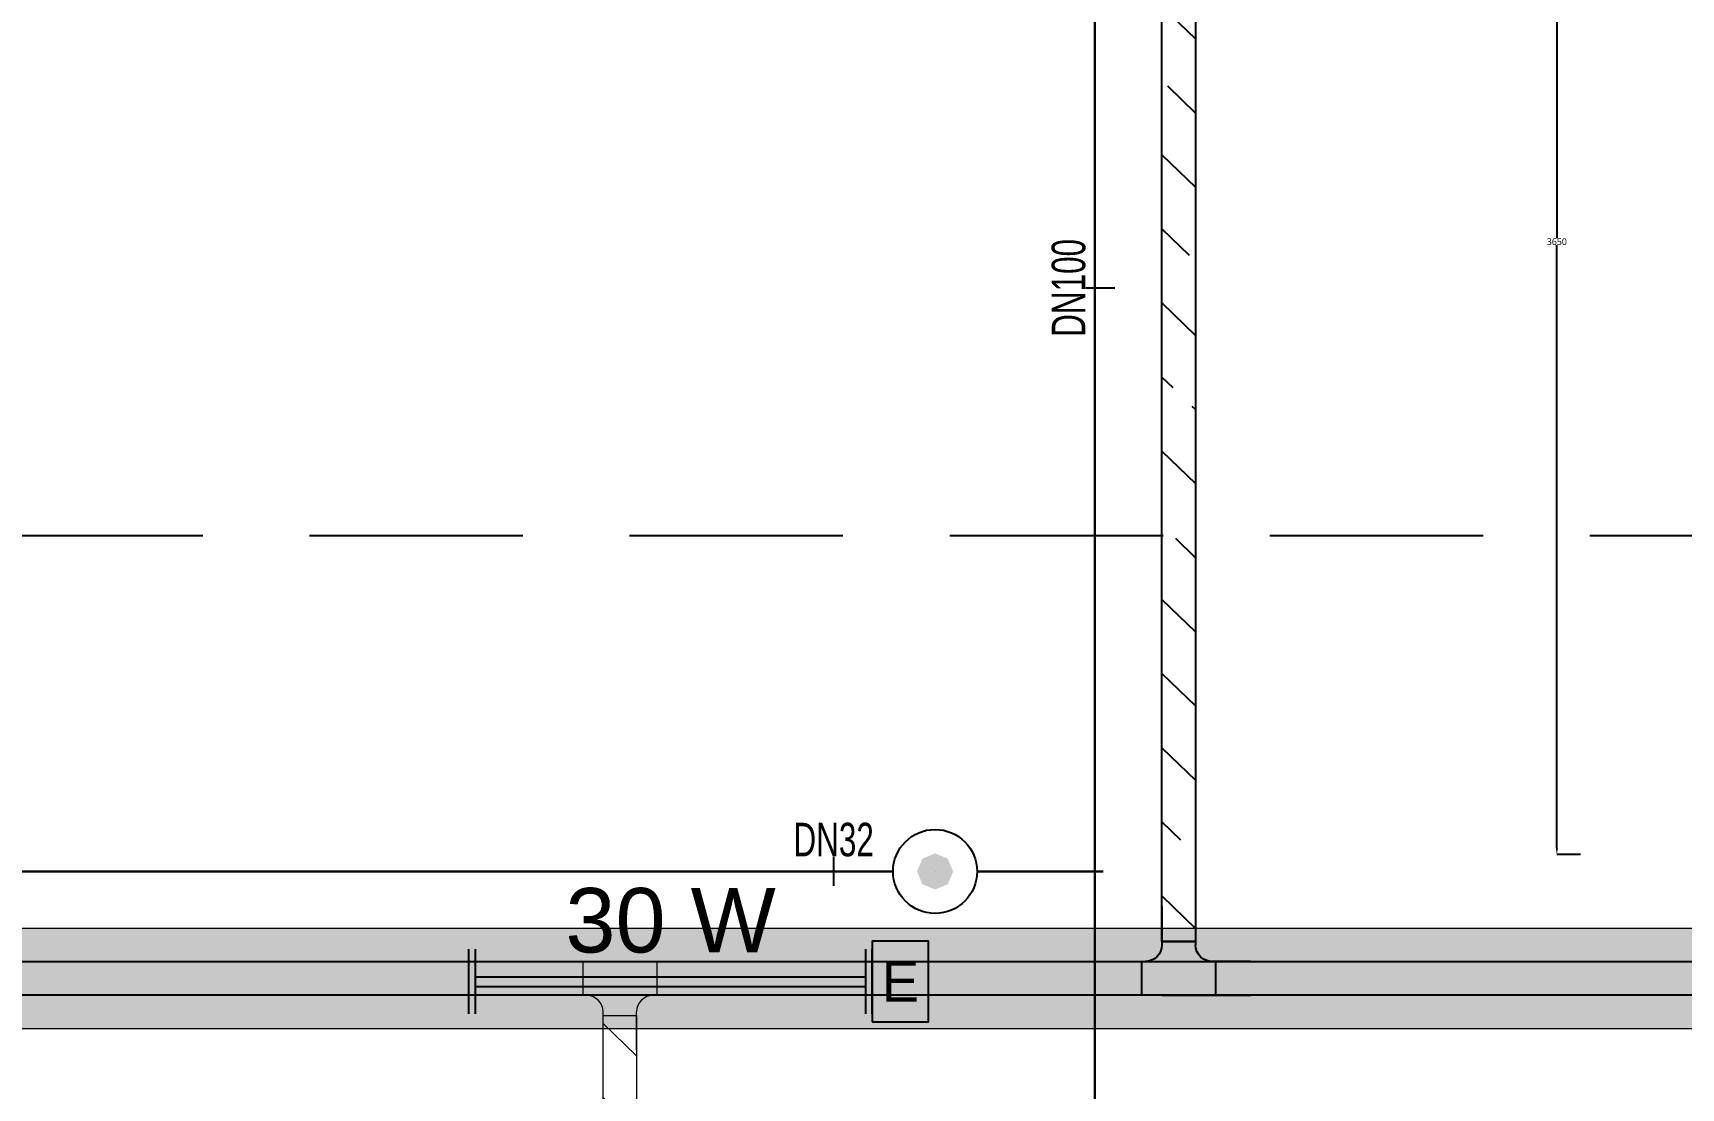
# Model space of a CAD drawing. Header units: millimetres. Extents: x -379292 to 1221486, y 92049 to 447512.
# Drawn here: x -179615 to -174710, y 124174 to 127315 of the extents above; entities that cross this region are included whole.
import ezdxf
from ezdxf.enums import TextEntityAlignment as Align

# ---------------------------------------------------------------- set-up
doc = ezdxf.new("R2010")
doc.units = ezdxf.units.MM
doc.linetypes.add('HIDDEN', pattern=[9.525, 6.35, -3.175])
for name, color, linetype in [('-M-YNGN-BORUID', 7, 'Continuous'), ('-M-YNGN-BORUUZUN', 7, 'Continuous'), ('-M-YNGN-BORUYUK', 7, 'Continuous'), ('-M-YNGN-SPR-YUK', 7, 'Continuous'), ('-M-YNGN-ZON5-CAP-', 7, 'Continuous'), ('-M-YNGN-ZON5-SPR-', 7, 'Continuous'), ('05_SYMBOL', 2, 'Continuous'), ('08_LAMP', 4, 'Continuous'), ('E_CT_ZA', 6, 'Continuous')]:
    doc.layers.add(name, color=color, linetype=linetype)
doc.layers.add('-M-YNGN-SPR-CAPCIZGI', color=188, linetype='Continuous', plot=False)
for name, color, linetype, lineweight in [('-M-YNGN-ZON5', 11, 'SP', 30), ('06_DIM', 8, 'Continuous', 9), ('E_CT_AYDINLATMA', 3, 'Continuous', 9), ('E_CT_KA', 4, 'Continuous', 9)]:
    doc.layers.add(name, color=color, linetype=linetype, lineweight=lineweight)
doc.styles.add('CIZGI', font='tahoma.ttf', dxfattribs={"width": 0.8, "oblique": 20})
doc.styles.add('HCAD', font='HCAD.SHX', dxfattribs={"width": 0.8, "height": 0.2})
doc.styles.add('PIPESIZE', font='hcad.shx', dxfattribs={"width": 0.8})
doc.styles.add('SPR-NOT', font='romans.shx')
doc.styles.get("Standard").update_dxf_attribs({"font": 'segoeuil.ttf'})
doc.styles.add('YAZI-2', font='arial.ttf', dxfattribs={"height": 2})
doc.linetypes.add('SP', pattern='A,2,-0.1,["SP",CIZGI,S=0.14,R=0.2,X=0,Y=-0.07],-0.255', length=2.355)
doc.dimstyles.new('ntr', dxfattribs={"dimtxt": 20, "dimasz": 20, "dimexe": 0.18, "dimexo": 0.0625, "dimgap": 0.09, "dimtad": 0, "dimtih": 1, "dimtoh": 1, "dimdec": 0, "dimzin": 0, "dimdsep": 46, "dimtxsty": 'Standard', "dimcen": 0.09, "dimadec": 0, "dimazin": 0, "dimtfac": 1, "dimtdec": 0, "dimtix": 1, "dimtofl": 0, "dimtmove": 0, "dimatfit": 0, "dimfxl": 1, "dimtolj": 1, "dimtzin": 0, "dimarcsym": 0})

# ---------------------------------------------------------------- blocks, each defined once
blk = doc.blocks.new('OtoParkBodrumKatMimari')
at = {"layer": '05_SYMBOL', "color": 252, "linetype": 'HIDDEN', "ltscale": 100}
blk.add_lwpolyline([(48161.1, 25484.2, 0.179563), (49465.8, 25000), (104855, 25000, 0.215217), (106354.8, 25676.9), (115176.2, 35676.9, 0.645796), (113676.4, 39000), (37847.5, 39000, 0.695543), (36542.8, 35484.2), (48161.1, 25484.2)], format="xyb", dxfattribs=at)
blk = doc.blocks.new('SPRKL100')
at = {"layer": '-M-YNGN-SPR-CAPCIZGI'}
blk.add_line((0, 0.431), (0, -0.431), dxfattribs=at)
at = {"layer": '-M-YNGN-BORUID', "color": 0, "style": 'HCAD', "width": 0.8, "flags": 1}
blk.add_attdef('DIC', text='', height=0.4, dxfattribs=at).set_placement((0, -1.693), align=Align.CENTER)
at = {"layer": '-M-YNGN-BORUUZUN', "color": 0, "style": 'HCAD', "width": 0.7}
blk.add_attdef('BOY', text='', height=0.8, dxfattribs=at).set_placement((0, -1.08), align=Align.CENTER)
at = {"layer": '-M-YNGN-BORUYUK', "color": 6, "style": 'PIPESIZE', "width": 0.8}
blk.add_attdef('YUK', text='', height=0.5, dxfattribs=at).set_placement((0, 1.866), align=Align.CENTER)
at = {"color": 0, "style": 'PIPESIZE', "width": 0.7}
blk.add_attdef('CAP', text='', height=1, dxfattribs=at).set_placement((0, 0.45), align=Align.CENTER)
blk = doc.blocks.new('SP-C-UP-12')
at = {"ltscale": 10}
blk.add_line((0, 0), (0, 0), dxfattribs=at)
at = {"color": 1, "linetype": 'Continuous'}
blk.add_circle((0, 0), 12.5, dxfattribs=at)
at = {"ltscale": 10}
for points in [[(-5.37, 0), (-3.8, 3.8), (-3.8, -3.8), (0, 5.37)], [(-3.8, -3.8), (0, 5.37), (0, -5.37), (3.8, 3.8)], [(0, -5.37), (3.8, 3.8), (3.8, -3.8), (5.37, 0)]]:
    blk.add_solid(points, dxfattribs=at)
at = {"layer": '-M-YNGN-SPR-YUK', "style": 'SPR-NOT', "width": 0.5, "flags": 9}
for tag, p in [('YUK', (0, 17.77)), ('CAP', (0, 14.42)), ('TIP', (0.2, 10.78))]:
    blk.add_attdef(tag, text='', height=2.5, dxfattribs=at).set_placement(p, align=Align.MIDDLE_CENTER)
blk = doc.blocks.new('A$C69E8C7F8')
at = {"layer": '-M-YNGN-ZON5', "ltscale": 500}
for p, q in [((-2056.31, 6569.36), (-2056.31, 359.36)), ((-2391.31, 2309.36), (-2116.31, 2309.36)), ((-2053.81, 2309.36), (-2091.31, 2309.36))]:
    blk.add_line(p, q, dxfattribs=at)
at = {"layer": '-M-YNGN-ZON5-CAP-'}
ref = blk.add_blockref('SPRKL100', (-2054.61, 2483.12), dxfattribs=dict(at, xscale=10.00000000000001, yscale=10.00000000000001, zscale=10.00000000000001, rotation=90))
ref.add_attrib('CAP', 'DN100', dxfattribs={"layer": '0', "color": 0, "height": 10, "rotation": 90, "style": 'PIPESIZE', "width": 0.7}).set_placement((-2059.11, 2483.12), align=Align.CENTER)
ref = blk.add_blockref('SPRKL100', (-2134, 2309.36), dxfattribs=dict(at, xscale=10, yscale=10, zscale=10))
ref.add_attrib('CAP', 'DN32', dxfattribs={"layer": '0', "color": 0, "height": 10, "style": 'PIPESIZE', "width": 0.7}).set_placement((-2134, 2313.86), align=Align.CENTER)
at = {"layer": '-M-YNGN-ZON5-SPR-', "ltscale": 25}
blk.add_blockref('SP-C-UP-12', (-2103.81, 2309.36), dxfattribs=at)
blk = doc.blocks.new('*U605')
h = blk.add_hatch()
h.set_pattern_fill('ANSI33', color=0, scale=50, angle=1, style=0)
h.paths.add_polyline_path([(-1732.2, 100), (5588.3, 100), (5588.3, 0), (-1732.2, 0)])
at = {"color": 0}
blk.add_lwpolyline([(-1732.2, 100), (5588.3, 100), (5588.3, 0), (-1732.2, 0)], close=True, dxfattribs=at)
at = {"ltscale": 25, "flags": 1}
for tag, p in [('YUKSEKLIK', (-228.6, -148.7)), ('KALINLIK', (-228.6, -213.3))]:
    blk.add_attdef(tag, p, '', height=50, dxfattribs=at)
blk = doc.blocks.new('*U241')
at = {"color": 0}
for p, q in [((264, 264), (-164, 264)), ((-60, 264), (-60, 164)), ((0, 264), (264, 264)), ((160, 264), (160, 164)), ((-164, 164), (-50, 164)), ((264, 164), (150, 164)), ((0, 0), (0, 114)), ((0, 104), (100, 104)), ((100, 0), (100, 114))]:
    blk.add_line(p, q, dxfattribs=at)
for centre, start, end in [((-50, 114), 0, 90), ((150, 114), 90, 180)]:
    blk.add_arc(centre, 50, start, end, dxfattribs=at)
blk = doc.blocks.new('*U967')
h = blk.add_hatch()
h.set_pattern_fill('ANSI33', color=0, scale=50, angle=1, style=0)
h.paths.add_polyline_path([(-4140.8, 100), (367.6, 100), (367.6, 0), (-4140.8, 0)])
at = {"color": 0}
blk.add_lwpolyline([(-4140.8, 100), (367.6, 100), (367.6, 0), (-4140.8, 0)], close=True, dxfattribs=at)
at = {"ltscale": 25, "flags": 1}
for tag, p in [('YUKSEKLIK', (-228.6, -148.7)), ('KALINLIK', (-228.6, -213.3))]:
    blk.add_attdef(tag, p, '', height=50, dxfattribs=at)
blk = doc.blocks.new('*U458')
at = {"color": 0}
for p, q in [((264, 264), (-164, 264)), ((-60, 264), (-60, 164)), ((0, 264), (264, 264)), ((160, 264), (160, 164)), ((-164, 164), (-50, 164)), ((264, 164), (150, 164)), ((0, 0), (0, 114)), ((0, 104), (100, 104)), ((100, 0), (100, 114))]:
    blk.add_line(p, q, dxfattribs=at)
for centre, start, end in [((-50, 114), 0, 90), ((150, 114), 90, 180)]:
    blk.add_arc(centre, 50, start, end, dxfattribs=at)
blk = doc.blocks.new('*D527')
at = {"layer": '06_DIM', "color": 0, "lineweight": -2, "ltscale": 25, "transparency": 16777216}
for p, q in [((-175008.7, 128518.8), (-175079.6, 128518.8)), ((-175079.4, 128498.8), (-175079.4, 126704.2)), ((-175079.4, 124888.8), (-175079.4, 126683.3)), ((-175008.7, 124868.8), (-175079.6, 124868.8))]:
    blk.add_line(p, q, dxfattribs=at)
at = {"layer": '06_DIM', "color": 0, "transparency": 16777216}
for points in [[(-175076.1, 128498.8), (-175082.7, 128498.8), (-175079.4, 128518.8)], [(-175082.7, 124888.8), (-175076.1, 124888.8), (-175079.4, 124868.8)]]:
    blk.add_solid(points, dxfattribs=at)
at = {"layer": 'Defpoints', "color": 0, "transparency": 16777216}
for p in [(-175079.4, 128518.8), (-175008.6, 128518.8), (-175008.6, 124868.8)]:
    blk.add_point(p, dxfattribs=at)
at = {"layer": '06_DIM', "color": 0, "transparency": 16777216, "insert": (-175079.4, 126693.8), "char_height": 20, "attachment_point": 5}
blk.add_mtext('\\A1;3650', dxfattribs=at)
blk = doc.blocks.new('40 W SIVA ÜSTÜ ETANJ LED E 50')
at = {"layer": '08_LAMP'}
for p, q in [((-625, -100), (-625, 100)), ((-605, -100), (-605, 100)), ((605, -100), (605, 100)), ((625, -100), (625, 100)), ((-605, 15), (605, 15)), ((-605, -15), (605, -15))]:
    blk.add_line(p, q, dxfattribs=at)
blk.add_lwpolyline([(625, -125), (800, -125), (800, 125), (625, 125)], close=True, dxfattribs=at)
at = {"layer": '08_LAMP', "color": 2, "style": 'YAZI-2'}
blk.add_text('30 W', height=200, dxfattribs=at).set_placement((0, 90), align=Align.CENTER)
blk.add_text('E', height=125, dxfattribs=at).set_placement((712.5, 0), align=Align.MIDDLE)
blk = doc.blocks.new('*U1037')
h = blk.add_hatch()
h.set_pattern_fill('ANSI33', color=0, scale=50, angle=1, style=0)
h.paths.add_polyline_path([(-57384.3, 100), (-249.3, 100), (-249.3, 0), (-57384.3, 0)])
at = {"color": 0}
blk.add_lwpolyline([(-57384.3, 100), (-249.3, 100), (-249.3, 0), (-57384.3, 0)], close=True, dxfattribs=at)
at = {"ltscale": 25, "flags": 1}
for tag, p in [('YUKSEKLIK', (-228.6, -148.7)), ('KALINLIK', (-228.6, -213.3))]:
    blk.add_attdef(tag, p, '', height=50, dxfattribs=at)
blk = doc.blocks.new('*U1036')
h = blk.add_hatch()
h.set_pattern_fill('ANSI33', color=0, scale=50, angle=1, style=0)
h.paths.add_polyline_path([(-57607.9, 300), (-889.1, 300), (-889.1, 0), (-57607.9, 0)])
at = {"color": 0}
blk.add_lwpolyline([(-57607.9, 300), (-889.1, 300), (-889.1, 0), (-57607.9, 0)], close=True, dxfattribs=at)
at = {"ltscale": 25, "flags": 1}
for tag, p in [('YUKSEKLIK', (-228.6, -148.7)), ('KALINLIK', (-228.6, -213.3))]:
    blk.add_attdef(tag, p, '', height=50, dxfattribs=at)

msp = doc.modelspace()

# ---------------------------------------------------------------- block references
at = {"color": 8}
msp.add_blockref('OtoParkBodrumKatMimari', (-246354.8, 100818.8), dxfattribs=at)

# ---------------------------------------------------------------- next in the draw order: block references
at = {"layer": '-M-YNGN-ZON5', "ltscale": 25, "xscale": 10, "yscale": 10, "zscale": 10}
msp.add_blockref('A$C69E8C7F8', (-155891.8, 101725.1), dxfattribs=at)
at = {"layer": '08_LAMP', "xscale": 0.96, "yscale": 0.96, "zscale": 0.96}
msp.add_blockref('40 W SIVA ÜSTÜ ETANJ LED E 50', (-177717.2, 124491), dxfattribs=at)
at = {"layer": 'E_CT_AYDINLATMA', "color": 2}
msp.add_blockref('*U241', (-177918.2, 124286.3), dxfattribs=at)
at = {"layer": 'E_CT_AYDINLATMA', "rotation": 270}
msp.add_blockref('*U605', (-177918.2, 122658.1), dxfattribs=at)
at = {"layer": 'E_CT_KA', "rotation": 180}
msp.add_blockref('*U1036', (-198373.3, 124650.3), dxfattribs=at)
at = {"layer": 'E_CT_ZA', "color": 112}
for name, p, rotation in [('*U967', (-176254.8, 124978), 270), ('*U1037', (-197933.3, 124550.3), 180)]:
    msp.add_blockref(name, p, dxfattribs=dict(at, rotation=rotation))
at = {"layer": 'E_CT_ZA', "color": 2, "xscale": -1, "rotation": 180}
msp.add_blockref('*U458', (-176254.8, 124714.3), dxfattribs=at)

# ---------------------------------------------------------------- next in the draw order: dimensions: what is measured, and where the dimension line sits
at = {"layer": '06_DIM', "ltscale": 25}
dim = msp.add_linear_dim(base=(-175079.4, 128518.8), p1=(-175008.6, 124868.8), p2=(-175008.6, 128518.8), angle=90, dimstyle='ntr', dxfattribs=at)
dim.commit()
dim.dimension.update_dxf_attribs({"geometry": '*D527', "text_midpoint": (-175079.4, 126693.8)})

doc.saveas('drawing.dxf')
